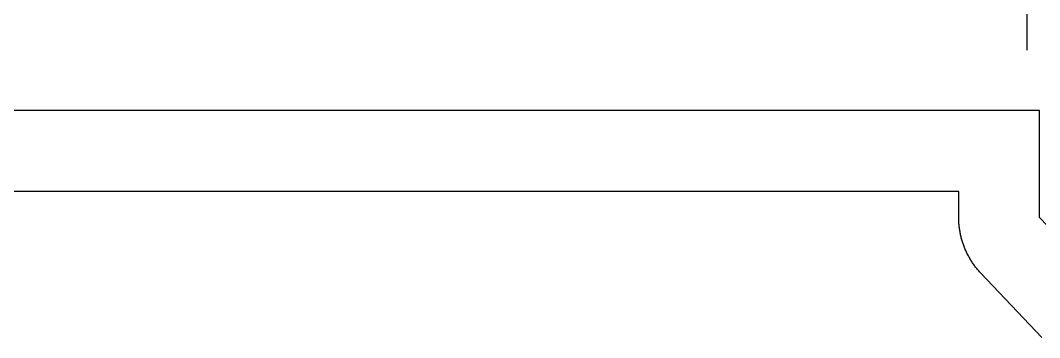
# Model space of a CAD drawing. Extents: x -9 to 1073, y -897 to 0.
# Drawn here: x 273.1 to 386.6, y -699 to -663.7 of the extents above; entities that cross this region are included whole.
import ezdxf

# ---------------------------------------------------------------- set-up
doc = ezdxf.new("R2010")
doc.units = 0
doc.linetypes.add('DASHED', pattern=[24, 12, -12])
for name, color, linetype in [('BLEED', 3, 'CONTINUOUS'), ('CREASE', 5, 'DASHED'), ('CUT', 1, 'CONTINUOUS')]:
    doc.layers.add(name, color=color, linetype=linetype)

msp = doc.modelspace()

# ---------------------------------------------------------------- linework, layer by layer
at = {"layer": 'BLEED'}
for p, q in [((377.5745, -682.7242), (45, -682.7242)), ((377.5745, -685.6387), (377.5745, -682.7242)), ((377.5752, -685.7453), (377.5745, -685.6387)), ((377.5774, -685.859), (377.5752, -685.7453)), ((377.581, -685.9728), (377.5774, -685.859)), ((377.5853, -686.0866), (377.581, -685.9728)), ((377.5918, -686.2003), (377.5853, -686.0866)), ((377.5997, -686.3134), (377.5918, -686.2003)), ((377.609, -686.4271), (377.5997, -686.3134)), ((377.6198, -686.5402), (377.609, -686.4271)), ((377.6321, -686.6532), (377.6198, -686.5402)), ((377.6458, -686.7662), (377.6321, -686.6532)), ((377.6602, -686.8793), (377.6458, -686.7662)), ((377.6767, -686.9923), (377.6602, -686.8793)), ((377.6947, -687.1046), (377.6767, -686.9923)), ((377.7142, -687.217), (377.6947, -687.1046)), ((377.7343, -687.3286), (377.7142, -687.217)), ((377.7566, -687.4402), (377.7343, -687.3286)), ((377.7804, -687.5518), (377.7566, -687.4402)), ((377.8049, -687.6626), (377.7804, -687.5518)), ((377.8315, -687.7735), (377.8049, -687.6626)), ((377.8589, -687.8837), (377.8315, -687.7735)), ((377.8884, -687.9938), (377.8589, -687.8837)), ((377.9186, -688.104), (377.8884, -687.9938)), ((377.9503, -688.2127), (377.9186, -688.104)), ((377.9834, -688.3222), (377.9503, -688.2127)), ((378.0187, -688.4302), (377.9834, -688.3222)), ((378.0547, -688.5382), (378.0187, -688.4302)), ((378.0914, -688.6462), (378.0547, -688.5382)), ((378.1303, -688.7527), (378.0914, -688.6462)), ((378.1706, -688.8593), (378.1303, -688.7527)), ((378.2117, -688.9658), (378.1706, -688.8593)), ((378.2549, -689.071), (378.2117, -688.9658)), ((378.2988, -689.1761), (378.2549, -689.071)), ((378.3442, -689.2805), (378.2988, -689.1761)), ((378.391, -689.3842), (378.3442, -689.2805)), ((378.4392, -689.4871), (378.391, -689.3842)), ((378.4882, -689.5901), (378.4392, -689.4871)), ((378.5386, -689.6923), (378.4882, -689.5901)), ((378.6437, -689.8939), (378.5386, -689.6923)), ((378.6984, -689.994), (378.6437, -689.8939)), ((378.7538, -690.0934), (378.6984, -689.994)), ((378.8114, -690.192), (378.7538, -690.0934)), ((378.869, -690.2899), (378.8114, -690.192)), ((378.9288, -690.3864), (378.869, -690.2899)), ((378.9893, -690.4829), (378.9288, -690.3864)), ((379.0512, -690.5786), (378.9893, -690.4829)), ((379.1146, -690.6737), (379.0512, -690.5786)), ((379.1786, -690.7673), (379.1146, -690.6737)), ((379.2442, -690.8602), (379.1786, -690.7673)), ((379.3111, -690.953), (379.2442, -690.8602)), ((379.3788, -691.0445), (379.3111, -690.953)), ((379.4472, -691.1345), (379.3788, -691.0445)), ((379.5178, -691.2245), (379.4472, -691.1345)), ((379.589, -691.313), (379.5178, -691.2245)), ((379.661, -691.4009), (379.589, -691.313)), ((379.7345, -691.488), (379.661, -691.4009)), ((379.8094, -691.5744), (379.7345, -691.488)), ((379.885, -691.6594), (379.8094, -691.5744)), ((379.9613, -691.7436), (379.885, -691.6594)), ((380.039, -691.8264), (379.9613, -691.7436)), ((386.8207, -698.989), (380.039, -691.8264))]:
    msp.add_line(p, q, dxfattribs=at)
at = {"layer": 'CREASE'}
msp.add_line((385.1575, -223.0157), (385.1575, -673.7244), dxfattribs=at)
at = {"layer": 'CUT'}
for p, q in [((386.5745, -673.7242), (45, -673.7242)), ((386.5745, -685.6387), (386.5745, -673.7242)), ((386.5745, -673.7242), (386.5745, -673.7242)), ((395.0784, -694.62), (386.5745, -685.6387)), ((386.5745, -685.6387), (386.5745, -685.6387))]:
    msp.add_line(p, q, dxfattribs=at)

doc.saveas('drawing.dxf')
